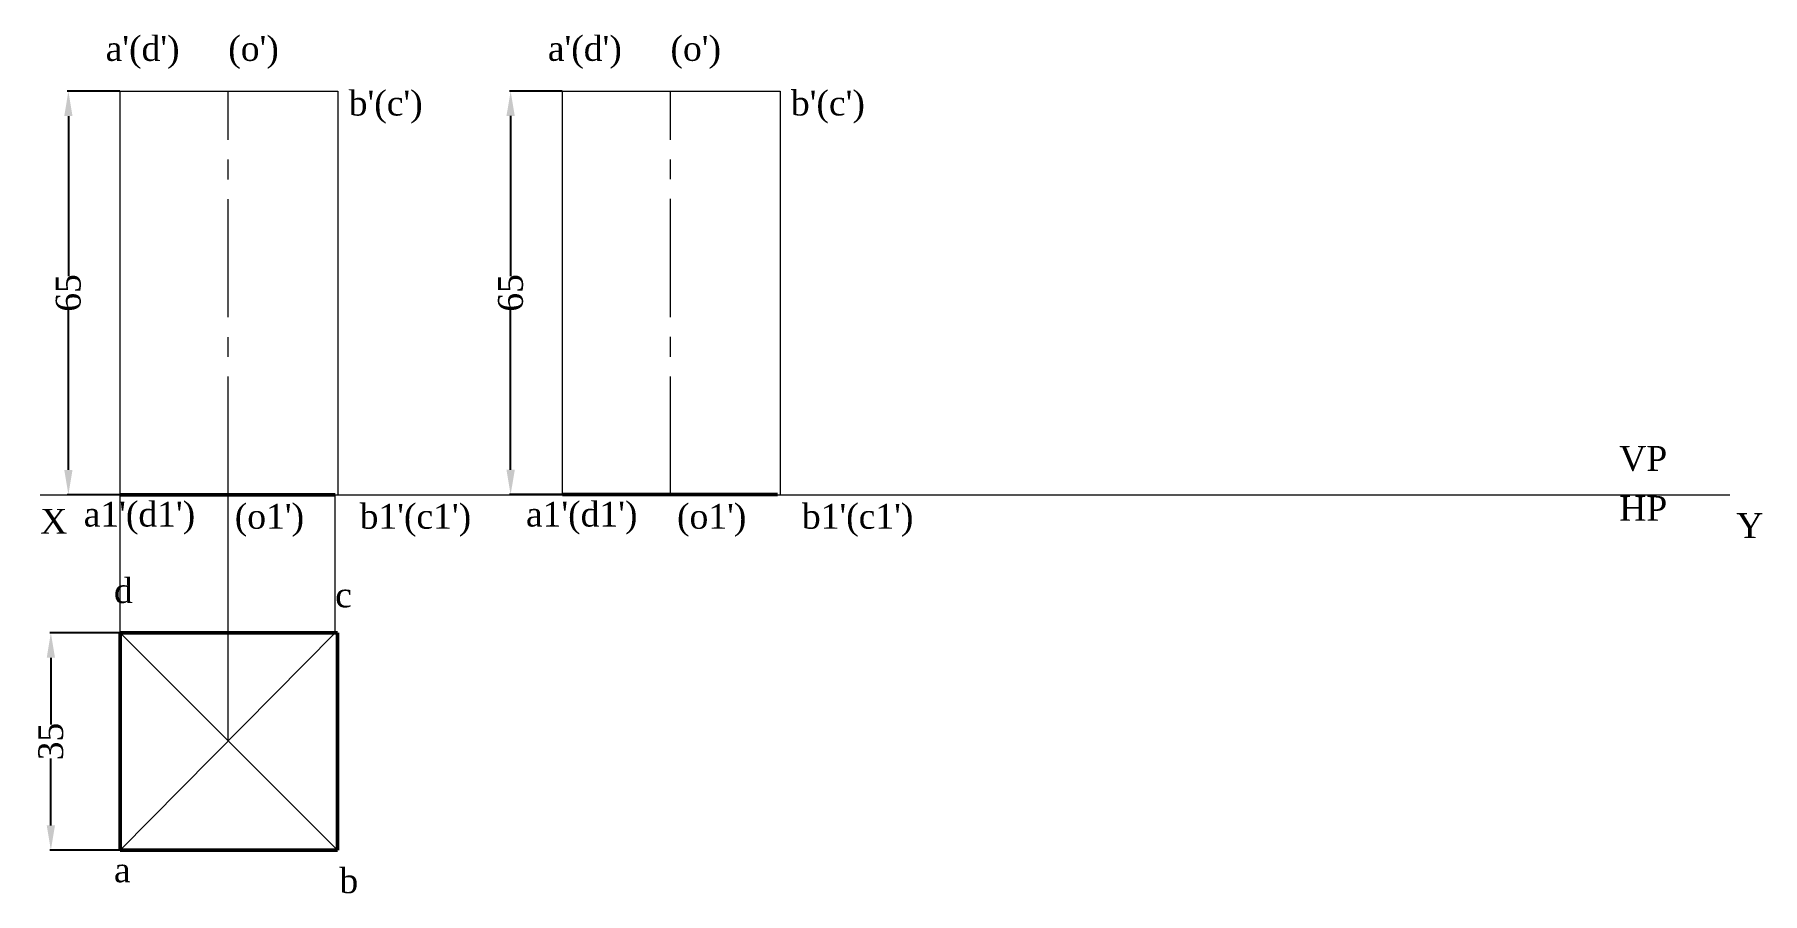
# Paper-space layout 'solid2' of a CAD drawing. Header units: millimetres. Extents: x 3 to 282, y 20 to 159.
import ezdxf

# ---------------------------------------------------------------- set-up
doc = ezdxf.new("R2010")
doc.units = ezdxf.units.MM
doc.linetypes.add('CENTER2', pattern=[28.575, 19.05, -3.175, 3.175, -3.175])
doc.linetypes.add('CENTERX2', pattern=[101.6, 63.5, -12.7, 12.7, -12.7])
for name, color, linetype, lineweight in [('center line', 250, 'CENTER2', 5), ('projection line', 250, 'Continuous', 5), ('text', 212, 'CENTERX2', 5), ('visible line', 5, 'CENTERX2', 50), ('xy', 1, 'Continuous', 15)]:
    doc.layers.add(name, color=color, linetype=linetype, lineweight=lineweight)
doc.styles.get("Standard").update_dxf_attribs({"font": 'times.ttf', "height": 4})
doc.dimstyles.get("Standard").update_dxf_attribs({"dimtxt": 4, "dimasz": 4, "dimexe": 0.18, "dimexo": 0.0625, "dimgap": 0.09, "dimtad": 0, "dimtoh": 1, "dimdec": 0, "dimzin": 0, "dimdsep": 46, "dimtxsty": 'Standard', "dimcen": 0.09, "dimadec": 0, "dimazin": 0, "dimtfac": 1, "dimtdec": 0, "dimtofl": 0, "dimtmove": 0, "dimatfit": 3, "dimfxl": 1, "dimtolj": 1, "dimtzin": 0, "dimarcsym": 0})

# ---------------------------------------------------------------- blocks, each defined once
blk = doc.blocks.new('*D119')
at = {"layer": 'Defpoints', "color": 0, "transparency": 16777216}
for p in [(8.91, 149.51), (17.25, 149.51), (17.25, 84.51)]:
    blk.add_point(p, dxfattribs=at)
at = {"layer": 'projection line', "color": 0, "lineweight": -2, "transparency": 16777216}
for p, q in [((17.19, 149.51), (8.73, 149.51)), ((8.91, 145.51), (8.91, 119.73)), ((8.91, 88.51), (8.91, 114.29)), ((17.19, 84.51), (8.73, 84.51))]:
    blk.add_line(p, q, dxfattribs=at)
at = {"layer": 'projection line', "color": 0, "transparency": 16777216}
for points in [[(8.25, 145.51), (9.58, 145.51), (8.91, 149.51)], [(8.25, 88.51), (9.58, 88.51), (8.91, 84.51)]]:
    blk.add_solid(points, dxfattribs=at)
at = {"layer": 'projection line', "color": 0, "transparency": 16777216, "insert": (8.91, 117.01), "char_height": 4, "attachment_point": 5, "rotation": 90}
blk.add_mtext('\\A1;65', dxfattribs=at)
blk = doc.blocks.new('*D120')
at = {"layer": 'Defpoints', "color": 0, "transparency": 16777216}
for p in [(6.09, 62.25), (17.25, 62.25), (17.25, 27.25)]:
    blk.add_point(p, dxfattribs=at)
at = {"layer": 'projection line', "color": 0, "lineweight": -2, "transparency": 16777216}
for p, q in [((17.19, 62.25), (5.91, 62.25)), ((6.09, 58.25), (6.09, 47.48)), ((6.09, 31.25), (6.09, 42.02)), ((17.19, 27.25), (5.91, 27.25))]:
    blk.add_line(p, q, dxfattribs=at)
at = {"layer": 'projection line', "color": 0, "transparency": 16777216}
for points in [[(5.43, 58.25), (6.76, 58.25), (6.09, 62.25)], [(5.43, 31.25), (6.76, 31.25), (6.09, 27.25)]]:
    blk.add_solid(points, dxfattribs=at)
at = {"layer": 'projection line', "color": 0, "transparency": 16777216, "insert": (6.09, 44.75), "char_height": 4, "attachment_point": 5, "rotation": 90}
blk.add_mtext('\\A1;35', dxfattribs=at)
blk = doc.blocks.new('*D121')
at = {"layer": 'Defpoints', "color": 0, "transparency": 16777216}
for p in [(80.1, 149.52), (88.44, 149.52), (88.44, 84.52)]:
    blk.add_point(p, dxfattribs=at)
at = {"layer": 'projection line', "color": 0, "lineweight": -2, "transparency": 16777216}
for p, q in [((88.37, 149.52), (79.92, 149.52)), ((80.1, 145.52), (80.1, 119.74)), ((80.1, 88.52), (80.1, 114.3)), ((88.37, 84.52), (79.92, 84.52))]:
    blk.add_line(p, q, dxfattribs=at)
at = {"layer": 'projection line', "color": 0, "transparency": 16777216}
for points in [[(79.43, 145.52), (80.77, 145.52), (80.1, 149.52)], [(79.43, 88.52), (80.77, 88.52), (80.1, 84.52)]]:
    blk.add_solid(points, dxfattribs=at)
at = {"layer": 'projection line', "color": 0, "transparency": 16777216, "insert": (80.1, 117.02), "char_height": 4, "attachment_point": 5, "rotation": 90}
blk.add_mtext('\\A1;65', dxfattribs=at)

psp = doc.layouts.new('solid2')

# ---------------------------------------------------------------- linework, layer by layer
at = {"layer": 'center line'}
for p, q in [((34.65, 84.51), (34.65, 149.51)), ((105.84, 84.52), (105.84, 149.52))]:
    psp.add_line(p, q, dxfattribs=at)
at = {"layer": 'projection line'}
for p, q in [((17.25, 84.51), (17.25, 149.51)), ((17.25, 149.51), (52.27, 149.51)), ((52.27, 149.51), (52.27, 84.51)), ((88.44, 84.52), (88.44, 149.52)), ((88.44, 149.52), (123.46, 149.52)), ((123.46, 149.52), (123.46, 84.52)), ((17.25, 62.25), (17.25, 84.51)), ((34.65, 44.85), (34.65, 84.51)), ((51.86, 62.25), (51.86, 84.51)), ((17.25, 62.25), (52.25, 27.25)), ((17.25, 27.25), (51.86, 62.25))]:
    psp.add_line(p, q, dxfattribs=at)
at = {"layer": 'visible line'}
for p, q in [((17.25, 84.51), (51.86, 84.51)), ((88.44, 84.52), (123.04, 84.52))]:
    psp.add_line(p, q, dxfattribs=at)
psp.add_lwpolyline([(17.25, 27.25), (52.25, 27.25), (52.25, 62.25), (17.25, 62.25)], close=True, dxfattribs=at)
at = {"layer": 'xy'}
psp.add_line((4.38, 84.51), (276.34, 84.51), dxfattribs=at)

# ---------------------------------------------------------------- texts
at = {"layer": 'text'}
for s, p in [("a'(d')", (14.91, 154.39)), ("(o')", (34.65, 154.39)), ("a'(d')", (86.09, 154.4)), ("(o')", (105.83, 154.4)), ("b'(c')", (54.04, 145.59)), ("b'(c')", (125.22, 145.6)), ('VP', (258.54, 88.35)), ("a1'(d1')", (11.38, 79.38)), ("a1'(d1')", (82.57, 79.38)), ('HP', (258.54, 80.33)), ('X', (4.38, 78.23)), ("(o1')", (35.7, 79.03)), ("b1'(c1')", (55.8, 79.03)), ("(o1')", (106.89, 79.03)), ("b1'(c1')", (126.99, 79.03)), ('Y', (277.39, 77.54)), ('d', (16.25, 67.07)), ('c', (51.86, 66.37)), ('a', (16.25, 22.08)), ('b', (52.55, 20.33))]:
    psp.add_text(s, height=4, dxfattribs=at).set_placement(p)

# ---------------------------------------------------------------- dimensions: what is measured, and where the dimension line sits
at = {"layer": 'projection line'}
for base, p1, p2, picture, middle in [((8.91, 149.51), (17.25, 84.51), (17.25, 149.51), '*D119', (8.91, 117.01)), ((80.1, 149.52), (88.44, 84.52), (88.44, 149.52), '*D121', (80.1, 117.02)), ((6.09, 62.25), (17.25, 27.25), (17.25, 62.25), '*D120', (6.09, 44.75))]:
    dim = psp.add_linear_dim(base=base, p1=p1, p2=p2, angle=90, dimstyle='Standard', dxfattribs=at)
    dim.commit()
    dim.dimension.update_dxf_attribs({"geometry": picture, "text_midpoint": middle})

doc.saveas('drawing.dxf')
